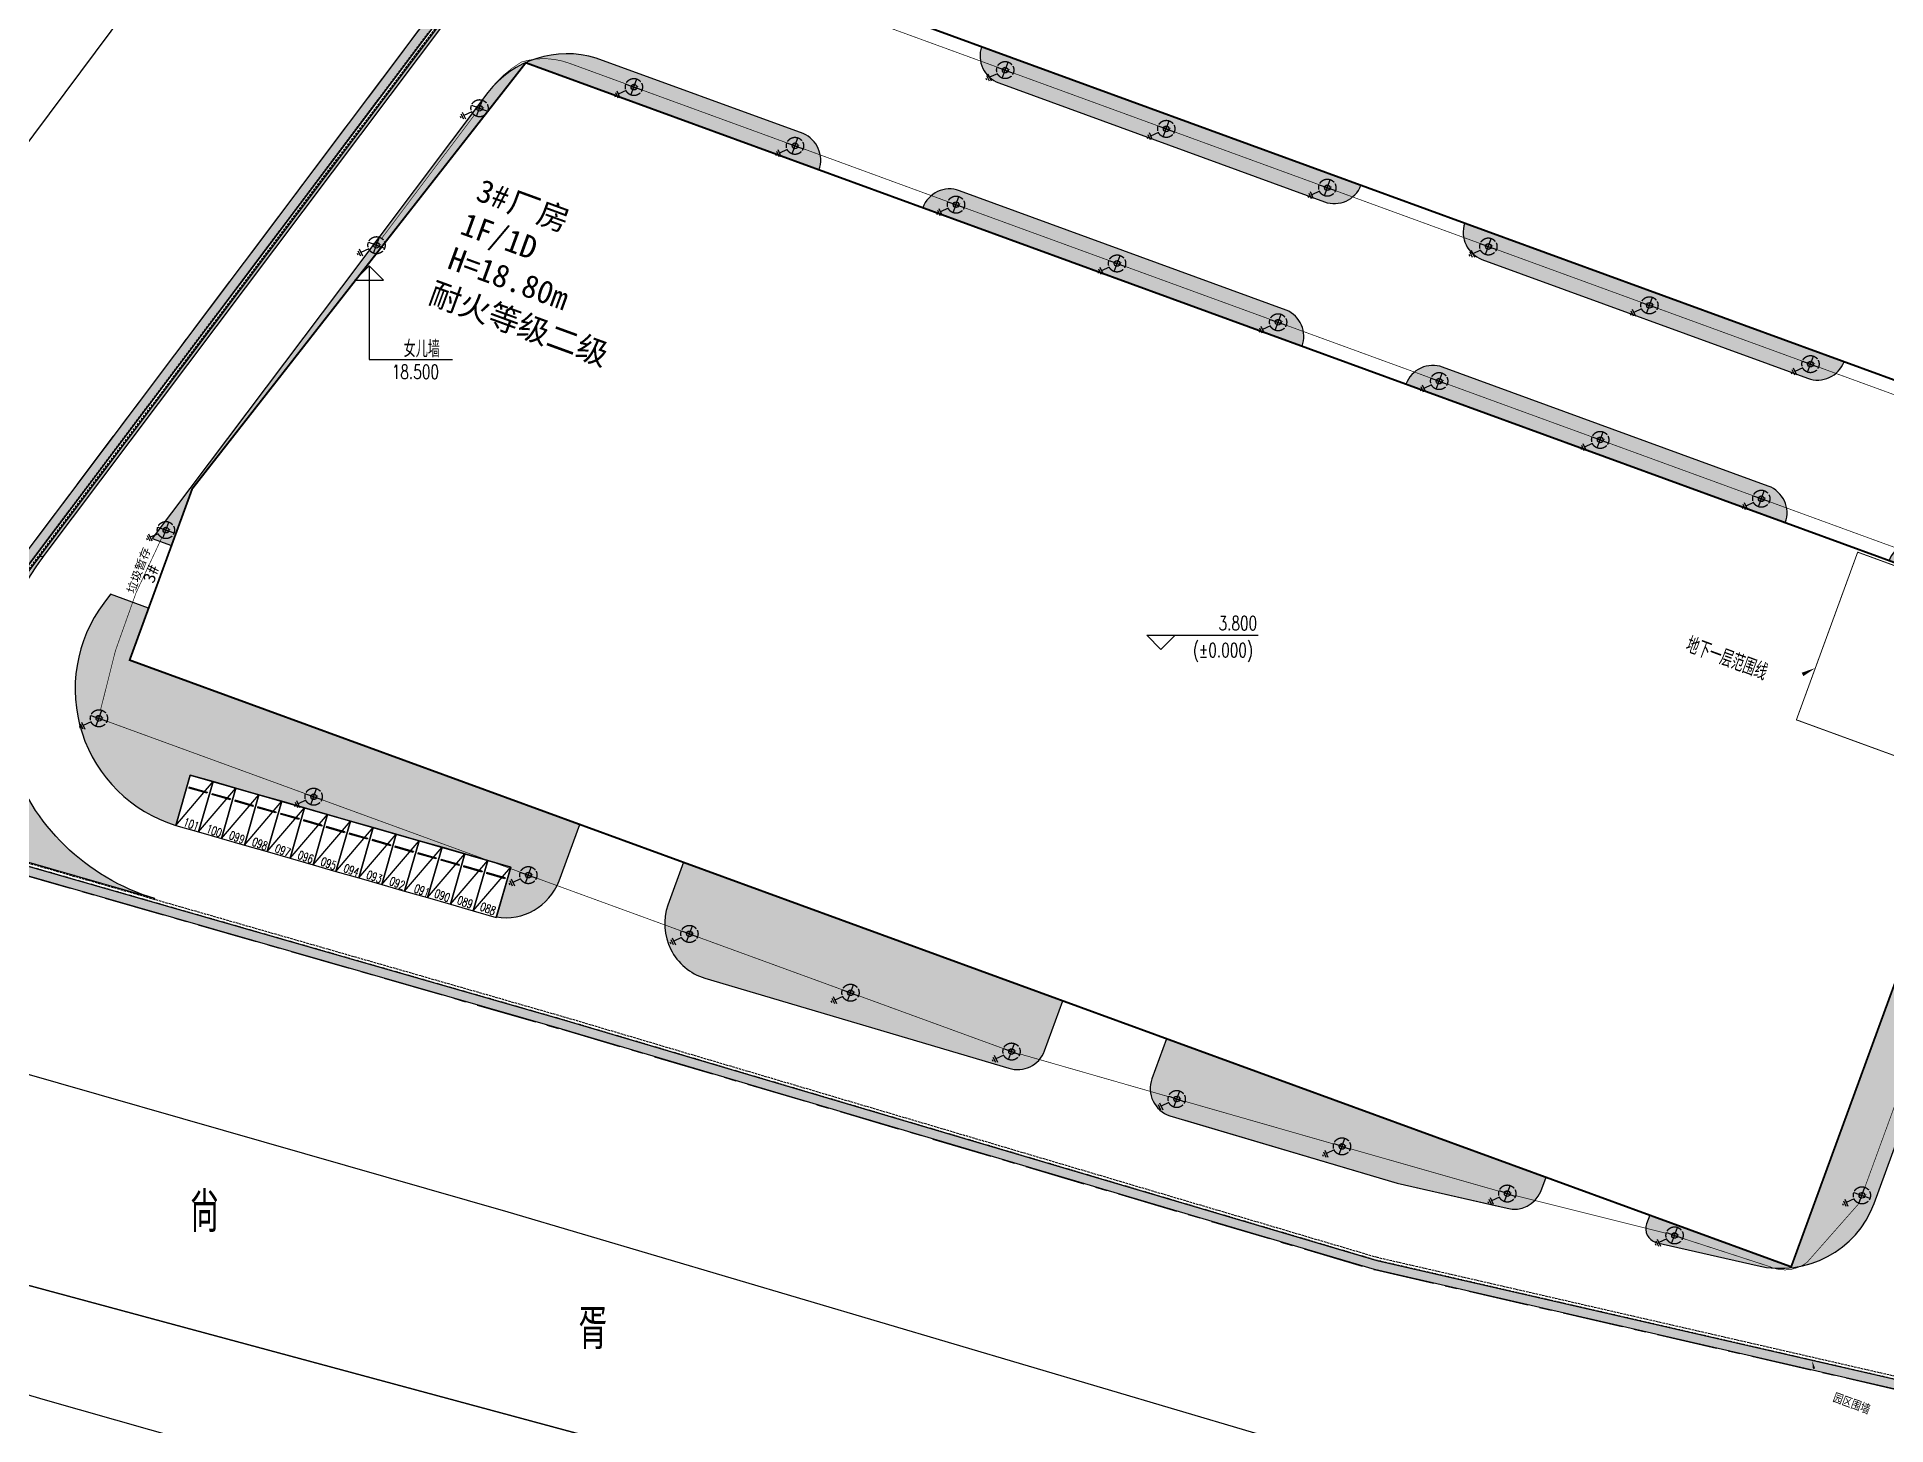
# Model space of a CAD drawing. Extents: x 40587477144 to 40590102100, y 3379967887 to 3381819730.
# Drawn here: x 40588801983 to 40588996090, y 3380121284 to 3380267077 of the extents above; entities that cross this region are included whole.
import ezdxf

# ---------------------------------------------------------------- set-up
doc = ezdxf.new("R2010")
doc.units = 0
doc.header["$LTSCALE"] = 1000
doc.header["$MEASUREMENT"] = 0
for name, pattern in [('CENTER', [50.800000000000004, 31.75, -6.35, 6.35, -6.35]), ('DASH', [0.35, 0.25, -0.1]), ('DOTE', [2.4200000000000004, 2, -0.2, 0.02, -0.2])]:
    doc.linetypes.add(name, pattern=pattern)
for name, color, linetype in [('0-HX', 1, 'Continuous'), ('00-GHBJ', 7, 'Continuous'), ('00-HLBJ', 5, 'Continuous'), ('A-AXIS-DOTE', 14, 'DOTE'), ('A-Car', 155, 'Continuous'), ('A-CURTAIN', 84, 'Continuous'), ('A-LIN-V', 9, 'Continuous'), ('A-SFCE', 30, 'Continuous'), ('AS-WALL', 40, 'Continuous'), ('JT-道路名称', 7, 'Continuous'), ('PUB_TEXT', 7, 'Continuous'), ('WIRE-照明', 1, 'Continuous'), ('建-文字', 7, 'Continuous'), ('建-标高', 3, 'Continuous'), ('建-箭头', 3, 'Continuous'), ('总-标高', 3, 'Continuous'), ('电气', 7, 'Continuous'), ('高压线', 210, 'Continuous')]:
    doc.layers.add(name, color=color, linetype=linetype)
doc.styles.add('A-STANDARD', font='SIMPLEX', dxfattribs={"bigfont": 'GBCBIG'})
doc.styles.get("Standard").update_dxf_attribs({"font": 'GBENOR', "width": 0.7, "bigfont": 'GBCBIG'})
doc.styles.add('黑体', font='simhei.ttf', dxfattribs={"height": 12})
pattern_1 = [(19.99999999999998, (440.107795715332, 194.2398300170898), (956.275963936384, 2050.740422578524), [240, -48, 64, -48, 240, -960]), (19.99999999999998, (348.5154342651367, 211.9834671020508), (956.275963936384, 2050.740422578524), [160, -120, 240, -120, 160, -800]), (19.99999999999998, (655.8504104614258, 1004.918022155762), (956.275963936384, 2050.740422578524), [200, -80, 200, -1120]), (19.99999999999998, (-205.3501281738281, 1032.003547668457), (956.275963936384, 2050.740422578524), [80, -160, 80, -1280]), (110, (-54.99931335449219, 1086.72677230835), (-2050.740422578524, 956.275963936384), [143.9999999999999, -1456]), (110, (724.3924865722656, 348.7915229797363), (-2050.740422578524, 956.275963936384), [159.9999999999999, -1440]), (110, (881.3766403198242, 1087.002857208252), (-2050.740422578524, 956.275963936384), [159.9999999999999, -1440]), (65.00000000000001, (925.3208694458008, 404.8966331481934), (-547.2322293314808, 1503.508193286057), [160, -2102.7416992]), (154.9999999999999, (534.4087371826172, 262.6162528991699), (-1503.508193286057, -547.2322293314808), [160, -2102.741699199999]), (83.43494882, (877.4794540405273, 395.9972076416016), (-547.2322292444445, 1503.508193285503), [160, -3417.7087632]), (95.96375653, (799.5678939819336, 376.1531410217285), (-547.2322291846804, 1503.508193052025), [159.9999999999999, -6436.969001599999]), (95.96375653, (956.5520477294922, 1114.364471435547), (-547.2322291846804, 1503.508193052025), [128, -6468.969001599999]), (95.96375653, (-24.92916107177734, 1097.671417236328), (-547.2322291846804, 1503.508193052025), [112, -6484.969001599998]), (124.03624347, (649.2170791625977, 321.4299125671387), (-547.2322292935037, 1503.508193012417), [160, -6436.9690016]), (124.03624347, (806.2012252807617, 1059.641246795654), (-547.2322292935037, 1503.508193012417), [128, -6468.9690016]), (124.03624347, (-85.06947326660156, 1075.782127380371), (-547.2322292935037, 1503.508193012417), [112, -6484.9690016]), (136.5650512, (576.7778244018555, 286.5507621765137), (-547.2322299226216, 1503.508193038666), [159.9999999999999, -3417.706876319999])]

# ---------------------------------------------------------------- blocks, each defined once
blk = doc.blocks.new('GGRrrrr')
at = {"layer": 'A-CURTAIN'}
h = blk.add_hatch(dxfattribs=at)
h.set_pattern_fill('草坪或沼泽', color=0, scale=400, angle=19.99999999999998)
h.set_pattern_definition(pattern_1)
h.paths.add_polyline_path([(1393117.320922852, 618300.9193000793), (1393292.936767578, 540880.4741477966), (1330517.002159119, 532866.5696678162), (1241737.975387573, 527102.5202484131), (1161598.890319824, 521245.7613601685), (1240382.850791931, 783371.5528144836), (1244595.073738098, 797109.7279624939), (1261185.678756714, 852563.1131820679), (1335771.367614746, 847453.3053207397), (1355485.375518799, 842594.5098495483), (1380777.422203064, 840861.7712898254), (1392639.610717773, 828900.035358429), (1392845.235137939, 738250.2696037292), (1391845.237701416, 738248.0012702942), (1391806.246421814, 755447.9559936523), (1391306.45426178, 755446.8222770691), (1391785.831069946, 764447.9511528015), (1391640.544288635, 828487.3259391785), (1380332.88168335, 839889.8824043274), (1355330.389472961, 841602.7838134766), (1335616.381584167, 846461.5792884827), (1261914.650527954, 851510.8278846741), (1245552.140869141, 796819.8416023254), (1241339.732727051, 783081.0626220703), (1162974.660324097, 522348.9729347229), (1241669.135520935, 528100.1562232971), (1330421.199440002, 533862.4550628662), (1392290.937599182, 541760.6755371094), (1392117.323532104, 618298.6509666443)])
h.paths.add_polyline_path([(1393076.15146637, 636450.5321846008), (1392076.154045105, 636448.2638511658), (1392062.989784241, 641998.404788971), (1391563.607894897, 641997.2195243835), (1392041.628883362, 650998.2749595642), (1391886.520614624, 720048.3890342712), (1392886.518035889, 720050.6573638916)])
h = blk.add_hatch(dxfattribs=at)
h.set_pattern_fill('草坪或沼泽', color=0, scale=400, angle=19.99999999999998)
h.set_pattern_definition([(19.99999999999998, (440.107795715332, 194.2398300170898), (956.2759639363836, 2050.740422578524), [240, -48, 64, -48, 240, -960]), (19.99999999999998, (348.5154342651367, 211.9834671020508), (956.2759639363836, 2050.740422578524), [160, -120, 240, -120, 160, -800]), (19.99999999999998, (655.8504104614258, 1004.918022155762), (956.2759639363836, 2050.740422578524), [200, -80, 200, -1120]), (19.99999999999998, (-205.3501281738281, 1032.003547668457), (956.2759639363836, 2050.740422578524), [80, -160, 80, -1280]), (110, (-54.99931335449219, 1086.72677230835), (-2050.740422578524, 956.2759639363836), [143.9999999999999, -1456]), (110, (724.3924865722656, 348.7915229797363), (-2050.740422578524, 956.2759639363836), [159.9999999999999, -1440]), (110, (881.3766403198242, 1087.002857208252), (-2050.740422578524, 956.2759639363836), [159.9999999999999, -1440]), (65.00000000000001, (925.3208694458008, 404.8966331481934), (-547.2322293314807, 1503.508193286057), [160, -2102.7416992]), (154.9999999999999, (534.4087371826172, 262.6162528991699), (-1503.508193286057, -547.2322293314807), [160, -2102.741699199999]), (83.43494882, (877.4794540405273, 395.9972076416016), (-547.2322292444445, 1503.508193285503), [160, -3417.7087632]), (95.96375653, (799.5678939819336, 376.1531410217285), (-547.2322291846804, 1503.508193052025), [159.9999999999999, -6436.969001599999]), (95.96375653, (956.5520477294922, 1114.364471435547), (-547.2322291846804, 1503.508193052025), [128, -6468.969001599999]), (95.96375653, (-24.92916107177734, 1097.671417236328), (-547.2322291846804, 1503.508193052025), [112, -6484.969001599998]), (124.03624347, (649.2170791625977, 321.4299125671387), (-547.2322292935037, 1503.508193012417), [160, -6436.9690016]), (124.03624347, (806.2012252807617, 1059.641246795654), (-547.2322292935037, 1503.508193012417), [128, -6468.9690016]), (124.03624347, (-85.06947326660156, 1075.782127380371), (-547.2322292935037, 1503.508193012417), [112, -6484.9690016]), (136.5650512, (576.7778244018555, 286.5507621765137), (-547.232229922622, 1503.508193038667), [159.9999999999999, -3417.706876319999])])
edge = h.paths.add_edge_path()
edge.add_line((1391002.783584595, 755446.1334381104), (1391033.862896324, 755969.2298610318))
edge.add_line((1391033.86289978, 755969.2298622131), (1391484.60933056, 764440.2374043328))
edge.add_line((1391484.609329224, 764440.2374038696), (1391240.917746339, 828322.242167785))
edge.add_line((1391240.917747498, 828322.2421684265), (1380155.065434195, 839501.1268444082))
edge.add_line((1380155.065429688, 839501.1268424988), (1355268.395031075, 841206.093397873))
edge.add_line((1355268.39503479, 841206.0933990479), (1335554.387081419, 846064.8888675765))
edge.add_line((1335554.387077332, 846064.8888664246), (1262206.239214119, 851089.9137592164))
edge.add_line((1262206.239219666, 851089.9137611389), (1173161.430034699, 554852.1791891612))
edge.add_line((1173161.430030823, 554852.1791877747), (1173522.489795612, 554879.6278408373))
edge.add_line((1173522.4897995, 554879.6278419495), (1259298.694751966, 840247.1814245735))
edge.add_line((1259298.694747925, 840247.1814231873), (1260664.251583645, 840250.287743258))
edge.add_line((1260664.251579285, 840250.2877464294), (1260650.720505403, 845748.0085758491))
edge.add_line((1260650.72051239, 845748.0085716248), (1335651.042472096, 845918.1516353745))
edge.add_line((1335651.042472839, 845918.151638031), (1335663.543034486, 840420.7167655955))
edge.add_line((1335663.543029785, 840420.7167663574), (1342663.498677632, 840436.620142065))
edge.add_line((1342663.498680115, 840436.6201400757), (1342656.698541388, 843434.4194341273))
edge.add_line((1342656.698539734, 843434.4194335938), (1345656.684828249, 843441.2245361431))
edge.add_line((1345656.684829712, 843441.2245368958), (1345663.514863657, 840443.5152480957))
edge.add_line((1345663.514862061, 840443.515247345), (1365660.002805453, 840488.87754378))
edge.add_line((1365660.002807617, 840488.8775444031), (1374552.106933233, 839873.2337869616))
edge.add_arc((1367357.655082703, 824128.4532546997), 17310.63983173795, 5.5802626876526915, 65.44234737564938, ccw=False)
edge.add_line((1384586.259040833, 825811.7408561707), (1385552.940604924, 825812.0992239242))
edge.add_line((1385552.940605164, 825812.0992240906), (1390246.63666195, 825822.7249858105))
edge.add_line((1390246.636665344, 825822.72498703), (1390404.911168448, 755445.2751032704))
edge.add_line((1390404.911170959, 755445.2751045227), (1391002.783589707, 755446.1334401162))
h = blk.add_hatch(dxfattribs=at)
h.set_pattern_fill('草坪或沼泽', color=0, scale=400, angle=19.99999999999998)
h.set_pattern_definition(pattern_1)
edge = h.paths.add_edge_path()
edge.add_arc((1286869.555404663, 639310.375164032), 3000.732495473213, 270.1357585763391, 359.160846078512)
edge.add_line((1289869.966064453, 639266.4280128479), (1247470.075112538, 639170.2491647773))
edge.add_arc((1250482.251991272, 639240.0633735657), 3012.985823415574, 181.3277252892525, 269.8959363115104)
edge.add_line((1250476.779647827, 636227.0825157166), (1286876.665432227, 636309.6510913904))
h = blk.add_hatch(dxfattribs=at)
h.set_pattern_fill('草坪或沼泽', color=0, scale=400, angle=19.99999999999998)
h.set_pattern_definition(pattern_1)
edge = h.paths.add_edge_path()
edge.add_arc((1340869.416442871, 639432.8670730591), 3000.732488331771, 270.1357586946323, 359.1608460612784)
edge.add_line((1343869.827095032, 639388.9199180603), (1301469.936208466, 639292.7410691375))
edge.add_arc((1304482.113044739, 639362.5552558899), 3012.985795239498, 181.3277248735228, 269.8959357143729)
edge.add_line((1304476.640686035, 636349.5744285583), (1340876.52647743, 636432.1430073141))
h = blk.add_hatch(dxfattribs=at)
h.set_pattern_fill('草坪或沼泽', color=0, scale=400, angle=19.99999999999998)
h.set_pattern_definition(pattern_1)
edge = h.paths.add_edge_path()
edge.add_line((1185748.074562073, 560630.0388450623), (1185733.640342871, 566993.2914012733))
edge.add_line((1185733.640342712, 566993.2914009094), (1203143.912731761, 621069.6545047899))
edge.add_line((1203143.912742615, 621069.6545028687), (1235910.93553076, 621144.0030057082))
edge.add_arc((1232910.943313599, 621137.1773109436), 2999.999985297673, 0.1303612998922534, 87.61311056244813)
edge.add_line((1233035.884391785, 624134.5744552612), (1209907.398558564, 624081.9055503625))
edge.add_arc((1210514.833221436, 613566.1014328003), 10533.33342763112, 93.30595849659449, 162.2692528149877)
edge.add_line((1200481.852256775, 616773.9675941467), (1193114.388335245, 592268.2086978712))
edge.add_line((1193114.388336182, 592268.2086982727), (1183603.077510351, 560625.1731884984))
edge.add_line((1183603.077507019, 560625.1731872559), (1185748.074572494, 560630.0388427951))
h = blk.add_hatch(dxfattribs=at)
h.set_pattern_fill('草坪或沼泽', color=0, scale=400, angle=19.99999999999998)
h.set_pattern_definition(pattern_1)
edge = h.paths.add_edge_path()
edge.add_line((1287040.806640625, 624256.8511352539), (1250504.113560064, 624177.0929171236))
edge.add_arc((1250510.89805603, 621177.1005744934), 3000.000015930785, 90.12957437084302, 180.1295743348205)
edge.add_line((1247510.905708313, 621170.3160820007), (1289910.796650928, 621266.4949332544))
edge.add_arc((1286910.804420471, 621259.6692237854), 2999.999999915158, 0.1303615983810036, 87.51636267160562)
h = blk.add_hatch(dxfattribs=at)
h.set_pattern_fill('草坪或沼泽', color=0, scale=400, angle=19.99999999999998)
h.set_pattern_definition(pattern_1)
edge = h.paths.add_edge_path()
edge.add_arc((1340910.665458679, 621382.1611061096), 3000.000032491627, 0.1303622008561954, 90.01041753989271)
edge.add_line((1340910.120002747, 624382.1610908508), (1304510.221264935, 624299.5989977652))
edge.add_arc((1304510.779785156, 621299.578414917), 3000.020633575555, 90.01066680074346, 180.1293045809646)
edge.add_line((1301510.766784668, 621292.8080024719), (1343910.6577286, 621388.9868501455))
h = blk.add_hatch(dxfattribs=at)
h.set_pattern_fill('草坪或沼泽', color=0, scale=400, angle=19.99999999999998)
h.set_pattern_definition(pattern_1)
edge = h.paths.add_edge_path()
edge.add_arc((1366854.08354187, 557567.3064079285), 10500.95958867027, 276.7299927720031, 359.7136384216881)
edge.add_line((1377354.912010193, 557514.8233337402), (1377227.296795576, 613895.1785001811))
edge.add_arc((1366726.211540222, 613939.9874267578), 10501.18082145006, 359.7555160636466, 450.6703696211316)
edge.add_line((1366603.3489151, 624440.4494819641), (1358403.815305169, 624421.84987187))
edge.add_arc((1358513.579162598, 621420.9000549316), 3002.956530078024, 92.09473824480673, 180.1068492148898)
edge.add_line((1355510.627868652, 621415.2999305725), (1371310.587276265, 621451.1401619813))
edge.add_line((1371310.587272644, 621451.1401634216), (1371476.631944446, 548251.2558653583))
edge.add_line((1371476.631950378, 548251.2558631897), (1355676.334831895, 548215.403894989))
edge.add_line((1355676.334831238, 548215.4038963318), (1355678.849491072, 547255.2565739391))
edge.add_arc((1357184.369812012, 547261.123123169), 1505.531773620441, 180.2232627455438, 273.2156327615923)
edge.add_line((1357268.821014404, 545757.9618110657), (1368084.697529821, 547138.7043205072))
h = blk.add_hatch(dxfattribs=at)
h.set_pattern_fill('草坪或沼泽', color=0, scale=400, angle=19.99999999999998)
h.set_pattern_definition(pattern_1)
edge = h.paths.add_edge_path()
edge.add_line((1173512.305244446, 554845.7449989319), (1173155.085936737, 554831.0713842202))
edge.add_line((1173155.0859375, 554831.0713844299), (1163524.968235145, 522790.2575555341))
edge.add_line((1163524.968238831, 522790.2575569153), (1188194.999978613, 524593.2033733372))
edge.add_line((1188194.999977112, 524593.2033729553), (1196898.305926643, 525229.2620976403))
edge.add_arc((1195519.698471069, 548182.0357627869), 22994.13789069359, 163.1539962715134, 273.4372146258146, ccw=False)
h = blk.add_hatch(dxfattribs=at)
h.set_pattern_fill('草坪或沼泽', color=0, scale=400, angle=19.99999999999998)
h.set_pattern_definition(pattern_1)
edge = h.paths.add_edge_path()
edge.add_line((1185763.953125, 553630.0568504333), (1181497.566036912, 553620.3790911356))
edge.add_line((1181497.56603241, 553620.3790893555), (1181163.316101037, 552508.3680380676))
edge.add_arc((1195532.515228271, 548191.2631492615), 15003.70881224868, 163.2775469475754, 272.9902600297627)
edge.add_line((1196315.20161438, 533207.983127594), (1195914.317433031, 538693.353841225))
edge.add_line((1195914.317428589, 538693.3538398743), (1230821.221517936, 541244.4351195028))
edge.add_line((1230821.22151947, 541244.4351196289), (1231217.218756597, 535825.9330934063))
edge.add_line((1231217.21875, 535825.9330940247), (1231219.128530798, 535799.8013059333))
edge.add_arc((1230091.420585632, 541693.2821273804), 6000.403436568175, 280.8325127464313, 359.2841170360192)
edge.add_line((1236091.355659485, 541618.3119468689), (1236076.986068722, 547944.4649811573))
edge.add_line((1236076.986068726, 547944.4649810791), (1185777.108986019, 547830.3659859998))
edge.add_line((1185777.108985901, 547830.3659858704), (1185763.953120482, 553630.0568484234))
h = blk.add_hatch(dxfattribs=at)
h.set_pattern_fill('草坪或沼泽', color=0, scale=400, angle=19.99999999999998)
h.set_pattern_definition(pattern_1)
edge = h.paths.add_edge_path()
edge.add_arc((1287086.611854553, 542474.2940864563), 3002.944574341888, 271.8572850416933, 359.9882297803063)
edge.add_line((1290089.556358337, 542473.677192688), (1290076.840876741, 548066.6175288585))
edge.add_line((1290076.84085083, 548066.617527008), (1247676.955272955, 547970.7161664492))
edge.add_line((1247676.955276489, 547970.7161712646), (1247687.75114993, 543196.960539914))
edge.add_arc((1253679.12134552, 543301.8079109192), 5992.287504082803, 181.0025584380961, 272.842281492802)
edge.add_line((1253976.259872437, 537316.8920173645), (1287183.937472948, 539472.9270909346))
edge = h.paths.add_edge_path()
edge.add_line((1329616.456428528, 542227.8923683167), (1341359.964062779, 543727.0552054652))
edge.add_arc((1341073.685401917, 546723.1906356812), 3009.781217659443, 275.4580023213756, 357.3877285112058)
edge.add_line((1344080.338951111, 546586.0140037537), (1344076.702546852, 548189.1094326916))
edge.add_line((1344076.702545166, 548189.1094322205), (1301676.806858308, 548096.0561051675))
edge.add_line((1301676.806861877, 548096.0561065674), (1301686.987860365, 543605.704719515))
edge.add_arc((1304689.737319946, 543616.8256759644), 3002.77005395695, 180.2121991850287, 271.7484849628892)
edge.add_line((1304781.358085632, 540615.4537162781), (1329616.456429699, 542227.8923684977))
at = {"layer": 'A-CURTAIN', "color": 0}
for p, q in [((1329616.456428528, 542227.8923683167), (1340425.714805603, 543607.7900123596)), ((1306434.546836853, 540722.7883224487), (1329616.456428528, 542227.8923683167)), ((1188194.999992371, 524652.3215293884), (1188194.999977112, 524593.2033729553))]:
    blk.add_line(p, q, dxfattribs=at)
for points in [[(1245552.140869141, 796819.8416023254), (1241339.732727051, 783081.0626220703), (1162974.660324097, 522348.9729347229), (1241669.135520935, 528100.1562232971), (1330421.199440002, 533862.4550628662), (1392290.937599182, 541760.6755371094), (1392117.323532104, 618298.6509666443), (1393117.320922852, 618300.9193000793), (1393292.936767578, 540880.4741477966), (1330517.002159119, 532866.5696678162), (1241737.975387573, 527102.5202484131), (1161598.890319824, 521245.7613601685), (1240382.850791931, 783371.5528144836), (1244595.073738098, 797109.7279624939)], [(1262206.239219666, 851089.9137611389), (1173161.430030823, 554852.1791877747), (1173522.4897995, 554879.6278419495), (1259298.694747925, 840247.1814231873)]]:
    blk.add_lwpolyline(points, dxfattribs=at)
for points in [[(1286876.665435791, 636309.6510925293, 0.4092385933467603), (1289869.966064453, 639266.4280128479), (1247470.075119019, 639170.2491645813, 0.4069131239025187), (1250476.779647827, 636227.0825157166)], [(1340876.526481628, 636432.1430091858, 0.4092385926563766), (1343869.827095032, 639388.9199180603), (1301469.936210632, 639292.7410697937, 0.4069131229799161), (1304476.640686035, 636349.5744285583)], [(1185748.074562073, 560630.0388450623), (1185733.640342712, 566993.2914009094), (1203143.912742615, 621069.6545028687), (1235910.935531616, 621144.0030059814, 0.4014032657888819), (1233035.884391785, 624134.5744552612), (1209907.3985672, 624081.9055480957, 0.3103326616780871), (1200481.852256775, 616773.9675941467), (1193114.388336182, 592268.2086982727), (1183603.077507019, 560625.1731872559)], [(1287040.806640625, 624256.8511352539), (1250504.113563538, 624177.092918396, 0.4142135621889499), (1247510.905708313, 621170.3160820007), (1289910.796653748, 621266.494934082, 0.4009131874781764)], [(1343910.657730103, 621388.9868507385, 0.4136005439757319), (1340910.120002747, 624382.1610908508), (1304510.221229553, 624299.5990028381, 0.4148201630166241), (1301510.766784668, 621292.8080024719)], [(1368084.697525024, 547138.7043190002, 0.3787845087038603), (1377354.912010193, 557514.8233337402), (1377227.296798706, 613895.1785011292, 0.4188980193903414), (1366603.3489151, 624440.4494819641), (1358403.815307617, 624421.8498725891, 0.4040876973420625), (1355510.627868652, 621415.2999305725), (1371310.587272644, 621451.1401634216), (1371476.631950378, 548251.2558631897), (1355676.334831238, 548215.4038963318), (1355678.849487305, 547255.2565727234, 0.4295944692160906), (1357268.821014404, 545757.9618110657)], [(1185763.953125, 553630.0568504333), (1181497.56603241, 553620.3790893555), (1181163.316101074, 552508.3680381775, 0.5189748700477782), (1196315.20161438, 533207.983127594), (1196315.20161438, 533207.983127594), (1195914.317428589, 538693.3538398743), (1230821.22151947, 541244.4351196289), (1231217.21875, 535825.9330940247), (1231219.12853241, 535799.8013038635, 0.3563377193979856), (1236091.355659485, 541618.3119468689), (1236076.986068726, 547944.4649810791), (1185777.108985901, 547830.3659858704)], [(1287183.937469482, 539472.9270896912, 0.4046909998279155), (1290089.556358337, 542473.677192688), (1290076.84085083, 548066.617527008), (1247676.955276489, 547970.7161712646), (1247687.751121521, 543196.9605369568, 0.423649714596616), (1253976.259872437, 537316.8920173645)], [(1329616.456428528, 542227.8923683167), (1341359.964065552, 543727.0552062988, 0.3735352288341908), (1344080.338951111, 546586.0140037537), (1344076.702545166, 548189.1094322205), (1301676.806861877, 548096.0561065674), (1301686.987861633, 543605.7047195435, 0.4220889648508855), (1304781.358085632, 540615.4537162781)]]:
    blk.add_lwpolyline(points, format="xyb", close=True, dxfattribs=at)
blk.add_lwpolyline([(1173512.305244446, 554845.7449989319), (1173155.0859375, 554831.0713844299), (1163524.968238831, 522790.2575569153), (1188194.999977112, 524593.2033729553), (1196898.305923462, 525229.262096405, -0.5221387178512485), (1173512.305244446, 554845.7449989319)], format="xyb", dxfattribs=at)
blk = doc.blocks.new('建筑-停车位-2400x5300')
at = {"color": 0}
blk.add_lwpolyline([(-49.99999999813735, 199.9999999757856), (-50.00000090897083, -5299.999999886379), (2449.999999089167, -5299.999999826774), (2449.999999998137, 200.0000000335276)], close=True, dxfattribs=at)
for points in [[(2449.999999998137, 200.0000000335276), (-50.00000090897083, -5299.999999886379)], [(199.9999990900978, -3953.625492763415), (2199.999999090098, -3953.625492763415)], [(199.9999990900978, -4053.625492763415), (199.9999990900978, -3953.625492763415)], [(199.9999990900978, -4053.625492763415), (2199.999999090098, -4053.625492763415)], [(2199.999999090098, -4053.625492763415), (2199.999999090098, -3953.625492763415)]]:
    blk.add_lwpolyline(points, dxfattribs=at)
blk = doc.blocks.new('G$C29A62568')
at = {"layer": 'A-Car', "color": 8, "extrusion": (7.110402563980044e-08, 1.939792531973538e-07, 0.9999999999999788), "rotation": 163.8498797130952}
for p in [(40588089603.94752, 3380184370.390601, 3541.662203707582), (40588092005.28809, 3380183675.003169, 3541.662239561829), (40588094406.62852, 3380182979.615665, 3541.662275416051), (40588096807.9691, 3380182284.228159, 3541.66231127028), (40588099209.30949, 3380181588.840579, 3541.662347124487), (40588101610.65007, 3380180893.453143, 3541.662382978732), (40588104011.99058, 3380180198.065649, 3541.662418832968), (40588106413.331, 3380179502.678143, 3541.66245468719), (40588108814.67158, 3380178807.290638, 3541.662490541421), (40588111216.01199, 3380178111.903201, 3541.662526395656), (40588113617.35254, 3380177416.515768, 3541.662562249898), (40588116018.69297, 3380176721.128335, 3541.662598104136), (40588118420.03384, 3380176025.7407, 3.402399852618601), (40588120821.37435, 3380175330.353193, 3.402399852616782)]:
    blk.add_blockref('建筑-停车位-2400x5300', p, dxfattribs=at)
blk = doc.blocks.new('55555555555555555555555555555')
at = {"layer": '建-文字', "color": 0, "style": 'A-STANDARD', "width": 0.7058823529411765}
for s, p in [('101', (40588088737.00387, 3380184250.540771)), ('100', (40588091139.91292, 3380183560.592903)), ('099', (40588093542.82198, 3380182870.645033)), ('098', (40588095945.73098, 3380182180.697177)), ('097', (40588098348.64005, 3380181490.749302)), ('096', (40588100751.54911, 3380180800.80143)), ('095', (40588103154.45812, 3380180110.853571)), ('094', (40588105557.36718, 3380179420.905703)), ('093', (40588107960.27628, 3380178730.957824)), ('092', (40588110363.18529, 3380178041.010108)), ('091', (40588112956.099, 3380177281.641963)), ('090', (40588115082.93716, 3380176748.730417)), ('089', (40588117485.84621, 3380176058.782547)), ('088', (40588119888.75526, 3380175368.834669))]:
    blk.add_text(s, height=892.5, rotation=339.9297114345931, dxfattribs=at).set_placement(p)
blk = doc.blocks.new('G$C8544DC05')
at = {"layer": 'A-AXIS-DOTE'}
for points in [[(-0.4500000402331352, -1.499999985098839), (0.4499999657273293, -1.49999999627471)], [(-5.21540641784668e-08, -1.949999995529652), (-7.450580596923828e-09, -1.049999989569187)]]:
    blk.add_lwpolyline(points, dxfattribs=at)
at = {"layer": 'A-LIN-V', "linetype": 'DASH', "ltscale": 0.001}
blk.add_circle((-3.725290298461914e-08, -1.49999999627471), 0.4500000024073871, dxfattribs=at)
at = {"layer": 'A-LIN-V'}
blk.add_circle((-3.725290298461914e-08, -1.49999999627471), 0.1500000024073871, dxfattribs=at)
at = {"layer": '建-文字', "style": 'A-STANDARD'}
blk.add_text('路灯', height=0.1762962962962963, dxfattribs=at).set_placement((-0.120827428996563, -1.579730201512575))
blk = doc.blocks.new('dq 路灯接地极')
at = {"color": 220}
for p, q in [((-267.5210595726967, 267.5210595727549), (3.492459654808044e-10, -2.91038304567337e-10)), ((-118.8982486824971, -118.8982486826717), (118.8982486828463, 118.8982486826717)), ((-29.72456216241699, -148.6228108615032), (148.6228108616779, 29.7245621625334)), ((89.17368652846199, -148.6228108696523), (148.6228108697105, -89.17368652834557))]:
    blk.add_line(p, q, dxfattribs=at)

msp = doc.modelspace()

# ---------------------------------------------------------------- linework, layer by layer
at = {"layer": '0-HX', "linetype": 'CENTER', "ltscale": 0.2}
for p, q in [((40588857072.09281, 3380162853.2), (40588942380.79282, 3380137607.1)), ((40588942380.79281, 3380137607.1), (40589004062.69281, 3380123451.4))]:
    msp.add_line(p, q, dxfattribs=at)
msp.add_lwpolyline([(40589102903.39727, 3380393980.898591), (40589095901.25062, 3380409302.927993), (40589072763.1992, 3380419662.492842), (40589055939.52459, 3380431029.725266), (40588987705.92024, 3380461579.853973), (40588952987.59171, 3380415266.100388), (40588944290.63148, 3380403827.430825), (40588779839.89058, 3380185028.900704), (40588857072.09171, 3380162853.200386), (40588942380.7917, 3380137607.100389), (40589004062.6917, 3380123451.400389)], close=True, dxfattribs=at)
at = {"layer": '00-GHBJ', "color": 8, "lineweight": -3}
msp.add_lwpolyline([(40588957213.29091, 3380091657.2), (40588910211.49281, 3380105459.5), (40588910211.49281, 3380105459.5), (40588906903.29281, 3380106324.8), (40588906903.29281, 3380106324.8), (40588894733.39281, 3380110004.7), (40588894733.39281, 3380110004.7), (40588866103.09281, 3380118412.2), (40588866103.09281, 3380118412.2), (40588790719.79281, 3380138734.1), (40588790719.79281, 3380138734.1), (40588728585.39281, 3380158223.4), (40588728585.39281, 3380158223.4), (40588706136.59281, 3380163829.5), (40588706136.59281, 3380163829.5), (40588681893.90403, 3380131584.331925)], dxfattribs=at)
at = {"layer": '00-HLBJ', "color": 8}
msp.add_lwpolyline([(40589002046.40004, 3380103361.461239), (40588937268.41928, 3380118227.628645), (40588937268.41928, 3380118227.628645), (40588851441.51928, 3380143627.128645), (40588851441.51928, 3380143627.128645), (40588774326.81928, 3380165769.128645), (40588774326.81928, 3380165769.128645), (40588719291.39597, 3380181326.658241), (40588719291.39597, 3380181326.658241), (40588706136.59282, 3380163829.5), (40588706136.59282, 3380163829.5), (40588728585.39282, 3380158223.400001), (40588728585.39282, 3380158223.400001), (40588790719.79283, 3380138734.1), (40588790719.79283, 3380138734.1), (40588866103.09283, 3380118412.200001), (40588866103.09283, 3380118412.200001), (40588894733.39282, 3380110004.700001), (40588894733.39282, 3380110004.700001), (40588906903.29282, 3380106324.800001), (40588906903.29282, 3380106324.800001), (40588910211.49282, 3380105459.5), (40588910211.49282, 3380105459.5), (40588957213.29092, 3380091657.2)], dxfattribs=at)
at = {"layer": 'A-SFCE', "linetype": 'DASH'}
for points in [[(40589025951.37126, 3380186275.2518), (40589003426.25967, 3380124623.454611), (40588942634.76333, 3380138574.811246), (40588857351.97223, 3380163813.243817), (40588781511.9806, 3380185589.19868), (40588945088.35341, 3380403224.398946), (40588953785.69232, 3380414663.566556), (40588988026.6974, 3380460340.577489), (40589055451.62602, 3380430152.515933), (40589072275.30073, 3380418785.283481), (40589090064.51016, 3380410820.547568), (40589095148.45755, 3380408544.319479), (40589101823.27242, 3380393938.554342), (40589079845.21558, 3380333784.059697), (40589076285.38078, 3380325498.369755)], [(40589025669.58956, 3380186378.203611), (40589003235.33006, 3380124975.070877), (40588942710.9548, 3380138865.124507), (40588857435.93637, 3380164101.256846), (40588782013.6076, 3380185757.288075), (40588945327.669, 3380403043.488082), (40588954025.12258, 3380414482.806521), (40588988122.93053, 3380459968.794543), (40589055305.25648, 3380429889.353124), (40589072128.93118, 3380418522.120672), (40589089941.9182, 3380410546.738856), (40589094922.61964, 3380408316.736924), (40589101499.23495, 3380393925.851067), (40589079566.29146, 3380333894.832758), (40589076009.74367, 3380325616.793515)]]:
    msp.add_lwpolyline(points, dxfattribs=at)
at = {"layer": 'AS-WALL', "color": 20, "true_color": 0xf72408, "const_width": 200.0000000000001}
for points in [[(40588869025.76086, 3380277785.006165), (40588875070.15326, 3380294328.662395), (40588917954.58961, 3380349126.363404), (40589046188.65929, 3380302274.746078), (40589017430.78959, 3380223563.724436)], [(40588818286.86189, 3380219628.731724), (40588811710.55175, 3380201629.203375), (40588986133.42422, 3380137902.038649), (40589011253.68149, 3380206656.82238), (40588853298.97002, 3380264367.177512)]]:
    msp.add_lwpolyline(points, close=True, dxfattribs=at)
at = {"layer": 'AS-WALL', "color": 20, "linetype": 'DASH', "ltscale": 5, "true_color": 0xf72408, "const_width": 100}
msp.add_lwpolyline([(40588986682.21322, 3380195352.59972), (40589004716.24204, 3380188763.684468), (40589011150.69391, 3380206374.943059), (40588993116.66508, 3380212963.858315)], close=True, dxfattribs=at)
at = {"layer": 'WIRE-照明', "linetype": 'Continuous', "const_width": 70}
for points in [[(40588887564.76015, 3380269467.824612), (40588902780.97197, 3380263908.427358)], [(40588857777.42793, 3380264347.247288), (40588863808.50451, 3380262143.732294)], [(40588904471.66219, 3380263290.716558), (40588919687.87399, 3380257731.319274)], [(40588865493.10946, 3380261508.884061), (40588880709.32124, 3380255949.486759)], [(40588838167.75709, 3380245922.166751), (40588847901.36059, 3380258871.952949)], [(40588921378.5642, 3380257113.608522), (40588936594.77603, 3380251554.21128)], [(40588882405.7843, 3380255348.059584), (40588897616.53575, 3380249773.232607)], [(40588938285.46624, 3380250936.500469), (40588953501.67805, 3380245377.103193)], [(40588899306.9135, 3380249154.667926), (40588914523.12531, 3380243595.270688)], [(40588955192.36828, 3380244759.392405), (40588970408.58009, 3380239199.995173)], [(40588916213.81552, 3380242977.559884), (40588931430.02734, 3380237418.162633)], [(40588972099.2703, 3380238582.284369), (40588987315.48212, 3380233022.887121)], [(40588933120.71755, 3380236800.451837), (40588948336.92937, 3380231241.054585)], [(40588989006.17234, 3380232405.176342), (40589004222.38414, 3380226845.779073)], [(40588950027.61958, 3380230623.343781), (40588965243.8314, 3380225063.946529)], [(40588966934.52161, 3380224446.235732), (40588982150.73343, 3380218886.838483)], [(40588983841.42364, 3380218269.127675), (40588999057.63545, 3380212709.730438)], [(40588809329.20818, 3380195206.405202), (40588830181.05399, 3380187587.971906)], [(40588831871.74422, 3380186970.261146), (40588852723.59004, 3380179351.827893)], [(40588854414.28025, 3380178734.117076), (40588869630.49207, 3380173174.719835)], [(40588871321.18228, 3380172557.009024), (40588886537.39408, 3380166997.61174)], [(40588888228.08433, 3380166379.901018), (40588903444.29613, 3380160820.503746)], [(40588993869.56043, 3380146254.506658), (40588999428.95768, 3380161470.718479)], [(40588905154.62749, 3380160263.054721), (40588920767.38631, 3380155776.009768)], [(40588922497.4961, 3380155279.300718), (40588938113.41206, 3380150800.692122)], [(40588939843.93288, 3380150305.417746), (40588955466.16482, 3380145843.68161)], [(40588957204.65809, 3380145378.111528), (40588973017.39622, 3380141422.443192)], [(40588987806.66904, 3380138378.191093), (40588993251.84963, 3380144563.816452)], [(40588974735.83733, 3380140895.176685), (40588983847.02401, 3380137935.533874)]]:
    msp.add_lwpolyline(points, dxfattribs=at)
for points in [[(40588852814.34203, 3380264433.26171, 0.118500366236691), (40588848750.97171, 3380260436.730639)], [(40588857777.42793, 3380264347.24729, 0.1625024943147075), (40588852814.34203, 3380264433.261711)], [(40588815091.1774, 3380214492.281882, 0.07145872036992397), (40588808655.93258, 3380196398.658643)], [(40588983847.02401, 3380137935.533874, 0.2787009623567397), (40588987806.66904, 3380138378.19109)]]:
    msp.add_lwpolyline(points, format="xyb", dxfattribs=at)
at = {"layer": '建-标高', "color": 8}
for p, q in [((40588836862.06237, 3380243034.628854), (40588835362.06237, 3380241534.628854)), ((40588836862.06237, 3380243034.628854), (40588838362.06237, 3380241534.628854)), ((40588836862.06237, 3380243034.628854), (40588836862.06237, 3380233187.296232)), ((40588835362.06237, 3380241534.628854), (40588838362.06237, 3380241534.628854)), ((40588836862.06237, 3380233187.296232), (40588845604.2666, 3380233187.296232))]:
    msp.add_line(p, q, dxfattribs=at)
at = {"layer": '建-箭头', "color": 8}
msp.add_lwpolyline([(40588974726.78111, 3380202044.119022, 0, 0, 0), (40588984160.37981, 3380198532.665508, 0, 0, 0), (40588988671.8726, 3380200798.348118, 0, 400.0000000000001, 0), (40588987331.41479, 3380200125.16696, 0, 0, 0)], format="xyseb", dxfattribs=at)
at = {"layer": '建-箭头'}
msp.add_lwpolyline([(40588993200.08694, 3380122379.361802, 0, 0, 0), (40588989327.94527, 3380123794.08803, 0, 0, 0), (40588988331.09117, 3380128072.301013, 0, 240.0000000000001, 0), (40588988535.32665, 3380127195.780694, 0, 0, 0)], format="xyseb", dxfattribs=at)
at = {"layer": '总-标高', "color": 8}
for p, q in [((40588919976.4972, 3380202730.535805), (40588918476.4972, 3380204230.535805)), ((40588918476.4972, 3380204230.535805), (40588930176.4972, 3380204230.535805)), ((40588919976.4972, 3380202730.535805), (40588921476.4972, 3380204230.535805))]:
    msp.add_line(p, q, dxfattribs=at)
at = {"layer": '高压线', "color": 8}
for points in [[(40588681893.90403, 3380096223.224099), (40588984550.11669, 3380502157.2)], [(40588681893.90403, 3380127315.967916), (40588723637.8928, 3380145941.3), (40588728680.79281, 3380145807.9), (40588802829.7928, 3380123927.5), (40588915950.99281, 3380091751.7), (40588916287.49596, 3380091657.2)]]:
    msp.add_lwpolyline(points, dxfattribs=at)

# ---------------------------------------------------------------- block references
at = {"color": 8, "rotation": 339.7997433640027}
msp.add_blockref('GGRrrrr', (40587509701.81955, 3380096947.084455), dxfattribs=at)
at = {"extrusion": (-7.059998132795915e-08, -1.939148066761998e-07, 0.9999999999999787), "rotation": 0.1297468477867362}
msp.add_blockref('G$C29A62568', (8487879.1480461, -91903963.36278877, 17.22229517890593), dxfattribs=at)
at = {"layer": 'A-LIN-V', "color": 8}
msp.add_blockref('55555555555555555555555555555', (728529.6928100586, 0), dxfattribs=at)
at = {"layer": 'A-LIN-V', "color": 8, "xscale": 2000, "yscale": 2000, "zscale": 2000, "rotation": 339.9297142500761}
for p in [(40588904655.83501, 3380266417.388985), (40588865677.28227, 3380264635.556447), (40588849471.63428, 3380262409.202542), (40588921562.73704, 3380260240.280936), (40588882584.1843, 3380258458.448397), (40588938469.63907, 3380254063.172888), (40588899491.08633, 3380252281.34035), (40588838656.51927, 3380248020.551203), (40588916397.98835, 3380246104.232301), (40588955376.5411, 3380247886.064833), (40588972283.44313, 3380241708.956784), (40588933304.89038, 3380239927.124253), (40588989190.34515, 3380235531.848727), (40588950211.79241, 3380233750.016198), (40588967118.69444, 3380227572.908149), (40588984025.59647, 3380221395.800092), (40588816545.09245, 3380218103.753177), (40588809513.381, 3380198333.077628), (40588832055.91705, 3380190096.933566), (40588854598.45308, 3380181860.789501), (40588871505.35511, 3380175683.681453), (40588888412.25714, 3380169506.573402), (40588905319.15917, 3380163329.465354), (40588922661.8905, 3380158345.233163), (40588940008.05354, 3380153370.393703), (40588957361.08005, 3380148414.339678), (40588994590.22296, 3380148226.978579), (40588974920.01014, 3380144021.849072)]:
    msp.add_blockref('G$C8544DC05', p, dxfattribs=at)
at = {"layer": '电气', "color": 120, "xscale": 2.4, "yscale": 2.4, "zscale": 2.4, "rotation": 249.9300384205688}
for p in [(40588901986.78392, 3380262837.481023, -8.871785753038628), (40588863008.23116, 3380261055.648443, -8.871785753038628), (40588846802.58317, 3380258829.294542, -8.871785753038628), (40588918893.68591, 3380256660.372941, -8.871785753038628), (40588879915.13319, 3380254878.540386, -8.871785753038628), (40588935800.58797, 3380250483.264905, -8.871785753038628), (40588896822.03522, 3380248701.432342, -8.871785753038628), (40588835987.46816, 3380244440.643199, -8.871785753038628), (40588952707.48999, 3380244306.156822, -8.871785753038628), (40588913728.93724, 3380242524.324297, -8.871785753038628), (40588969614.39202, 3380238129.04878, -8.871785753038628), (40588930635.83927, 3380236347.216239, -8.871785753038628), (40588947562.64635, 3380230162.835684, -8.871785753038628), (40588986521.29404, 3380231951.940723, -8.871785753038628), (40588964430.34083, 3380224000.052515, -8.871785753038628), (40588981367.37811, 3380217811.934237, -8.871785753038628), (40588813876.04132, 3380214523.845171, -8.871785753038628), (40588806844.32988, 3380194753.169619, -8.871785753038628), (40588829386.86592, 3380186517.025556, -8.871785753038628), (40588851929.40197, 3380178280.881533, -8.871785753038628), (40588868836.30399, 3380172103.773437, -8.871785753038628), (40588885743.20602, 3380165926.66541, -8.871785753038628), (40588902650.10805, 3380159749.557348, -8.871785753038628), (40588919992.83939, 3380154765.325159, -8.871785753038628), (40588937339.00571, 3380149790.484509, -8.871785753038628), (40588954692.02892, 3380144834.431683, -8.871785753038628), (40588991921.17185, 3380144647.070579, -8.871785753038628), (40588972250.95903, 3380140441.941068, -8.871785753038628)]:
    msp.add_blockref('dq 路灯接地极', p, dxfattribs=at)

# ---------------------------------------------------------------- texts
at = {"layer": 'JT-道路名称', "color": 8}
for s, p in [('尙', (40588818074.34954, 3380141559.418992)), ('胥', (40588858824.9612, 3380129266.428649))]:
    msp.add_text(s, height=4199.999999999997, rotation=7.334511762252986e-06, dxfattribs=at).set_placement(p)
at = {"layer": 'PUB_TEXT', "color": 8, "style": '黑体', "width": 1.1}
for s, height, p in [('垃圾暂存', 840.0000000000002, (40588812181.36102, 3380208551.824932)), ('3#', 1260, (40588814226.58766, 3380209603.845822))]:
    msp.add_text(s, height=height, rotation=69.79962398826267, dxfattribs=at).set_placement(p)
at = {"layer": '建-文字', "color": 8, "style": '黑体'}
for s, p in [('3#', (40588847916.33774, 3380249971.299186)), ('厂房', (40588851167.10688, 3380248783.597723)), ('1F/1D', (40588846263.58087, 3380246437.822019)), ('H=18.80m', (40588844932.95267, 3380242825.074916)), ('耐火等级二级', (40588842936.58884, 3380239206.345038))]:
    msp.add_text(s, height=2406.437768240343, rotation=339.9297114345931, dxfattribs=at).set_placement(p)
at = {"layer": '建-标高', "color": 8, "style": 'A-STANDARD'}
msp.add_text('女儿墙', height=1762.962962962963, dxfattribs=at).set_placement((40588840479.00542, 3380233431.808918))
at = {"layer": '建-标高', "color": 8, "style": 'A-STANDARD', "width": 0.7058823529411765}
msp.add_text('18.500', height=1487.5, dxfattribs=at).set_placement((40588839231.7832, 3380231156.808918))
at = {"layer": '建-箭头', "color": 8, "style": 'A-STANDARD'}
msp.add_text('地下一层范围线', height=1762.962962962963, rotation=339.5833034089329, dxfattribs=at).set_placement((40588974909.92481, 3380202536.138708))
at = {"layer": '建-箭头', "color": 7, "style": 'A-STANDARD'}
msp.add_text('园区围墙', height=1057.777777777778, rotation=339.9297105812743, dxfattribs=at).set_placement((40588990415.22755, 3380123732.204449))
at = {"layer": '总-标高', "color": 8, "style": 'A-STANDARD', "width": 0.7058823529411765}
for s, p in [('3.800', (40588926026.4972, 3380204755.535805)), ('(%%P0.000)', (40588923326.4972, 3380201934.702472))]:
    msp.add_text(s, height=1487.5, dxfattribs=at).set_placement(p)

doc.saveas('drawing.dxf')
